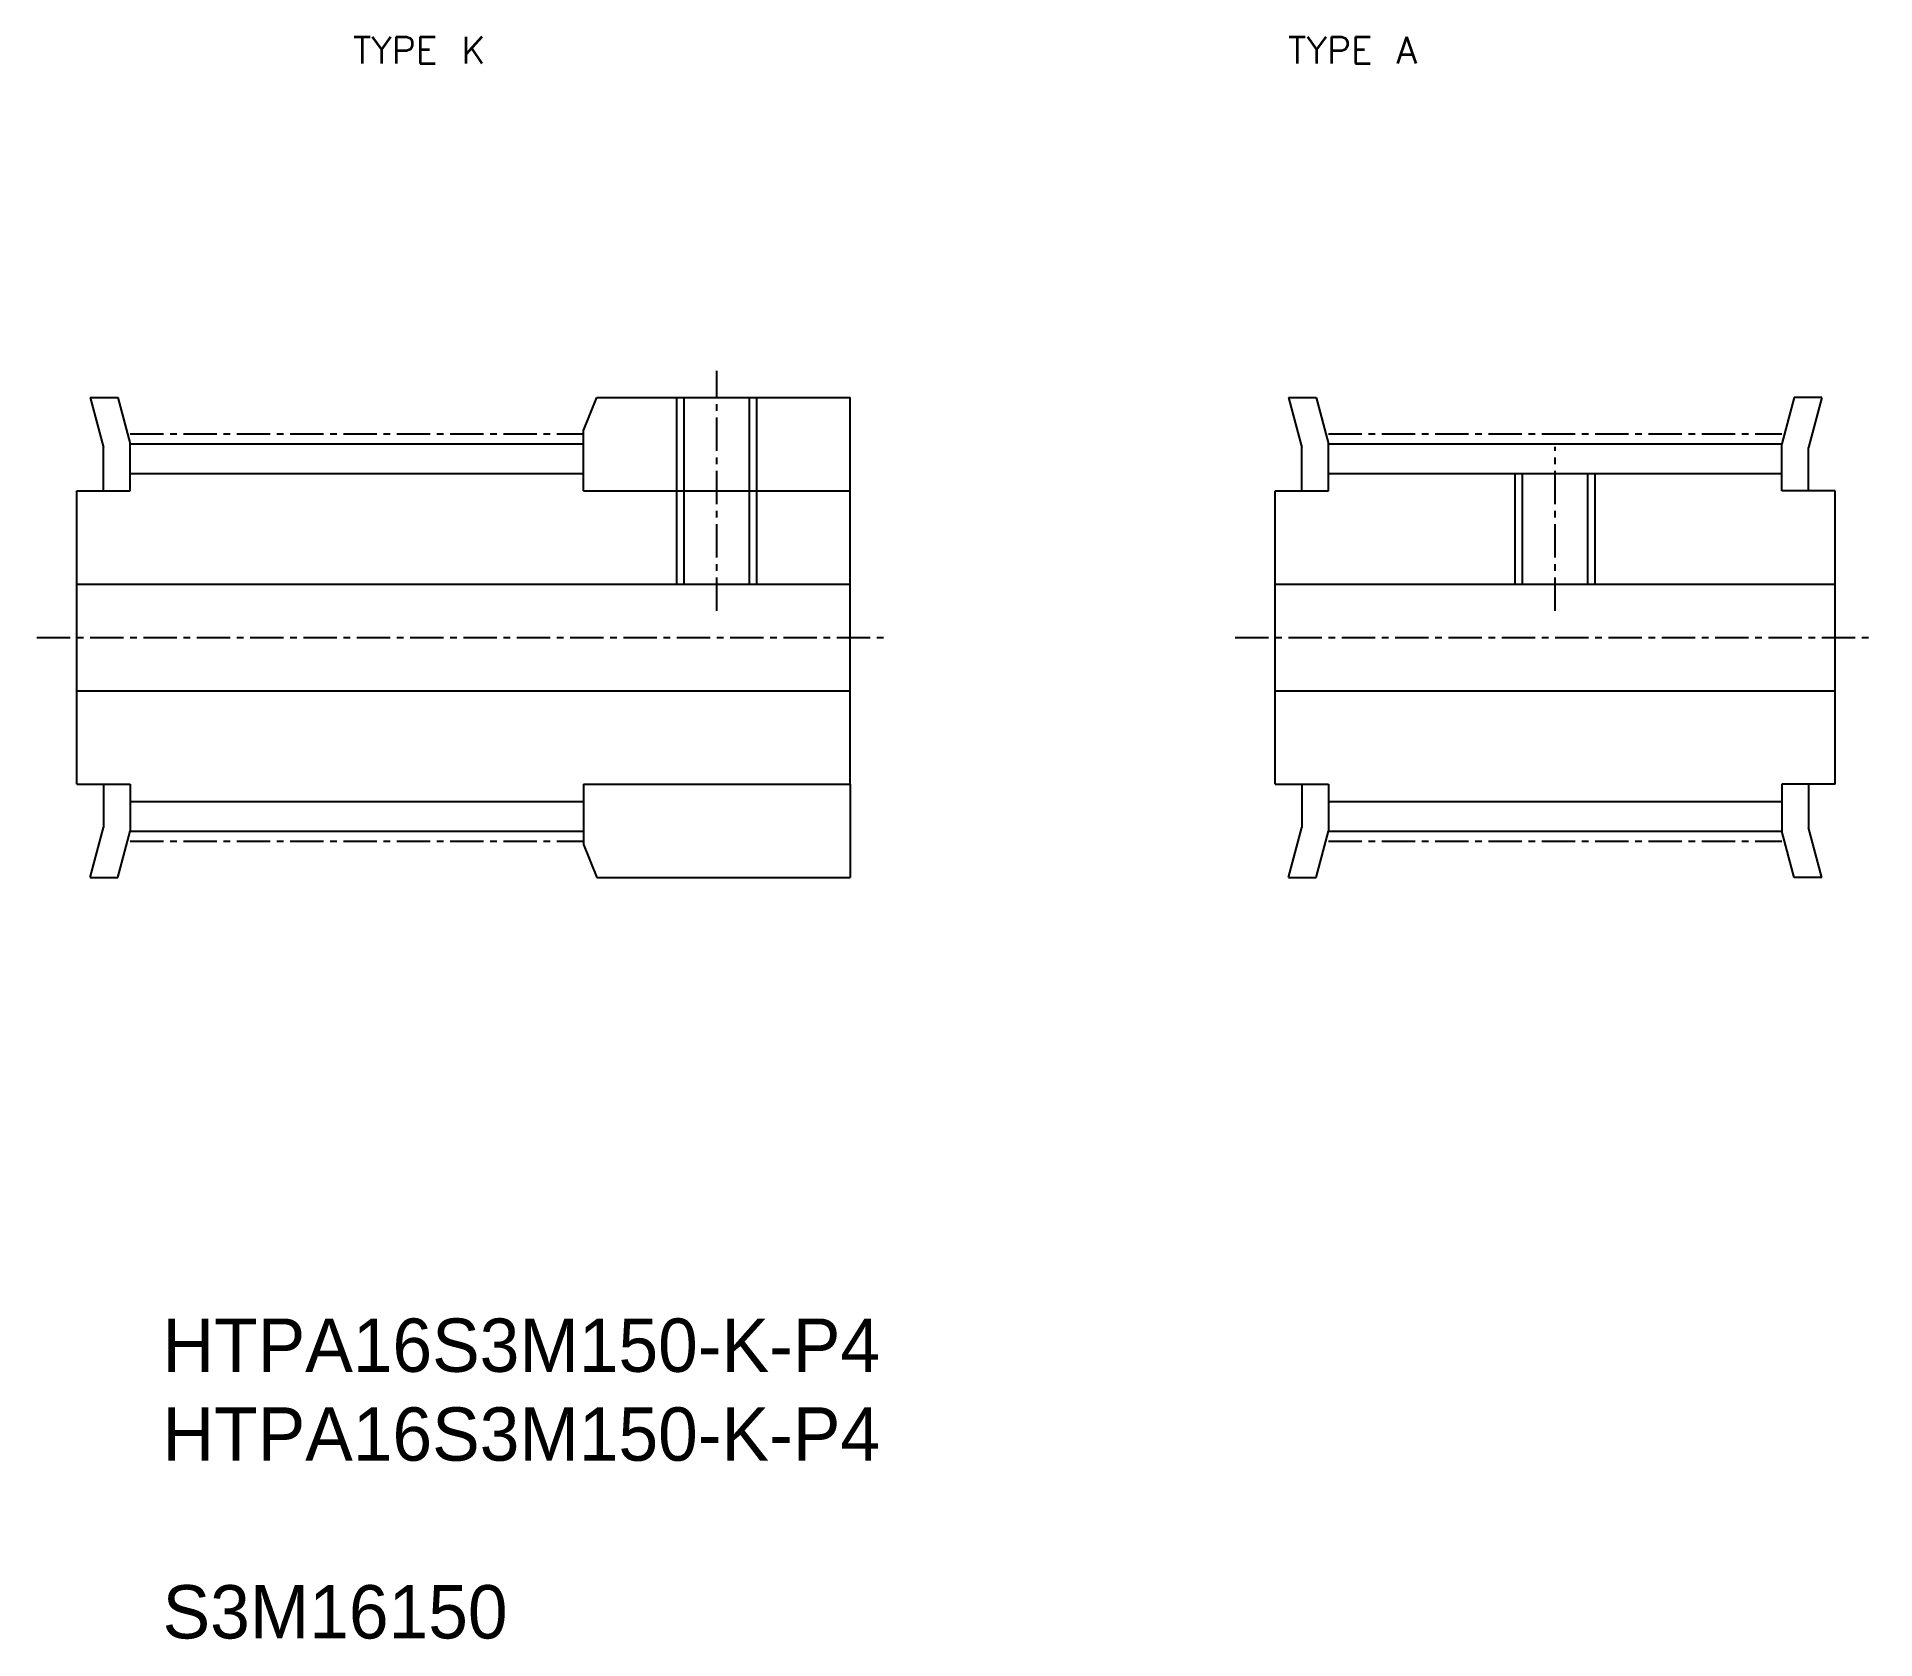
# Model space of a CAD drawing. Extents: x -223 to -154.1, y -27.5 to 32.6.
import ezdxf
from ezdxf.enums import TextEntityAlignment as Align

# ---------------------------------------------------------------- set-up
doc = ezdxf.new("R2010")
doc.units = 0
doc.linetypes.add('CENTER', pattern=[2, 1.25, -0.25, 0.25, -0.25])
doc.linetypes.add('DASHED', pattern=[19.05, 12.7, -6.35])
doc.layers.get('0').update_dxf_attribs({"linetype": 'CONTINUOUS'})
doc.layers.add('CENTER', color=1, linetype='CENTER')
doc.styles.add('MISUMI', font='txt.shx')

# ---------------------------------------------------------------- blocks, each defined once
blk = doc.blocks.new('*U2')
at = {"color": 7, "linetype": 'CONTINUOUS'}
for s, p in [('HTPA16S3M150-K-P4', (-218.277, -17.472)), ('HTPA16S3M150-K-P4', (-218.277, -20.805)), ('S3M16150', (-218.277, -27.472))]:
    blk.add_text(s, height=2, dxfattribs=at).set_placement(p)

msp = doc.modelspace()

# ---------------------------------------------------------------- linework, layer by layer
at = {"color": 7, "linetype": 'CONTINUOUS'}
for p, q in [((-220.996, 19.071), (-220.495, 17.2)), ((-220.996, 19.071), (-219.961, 19.071)), ((-219.961, 19.071), (-219.495, 17.331)), ((-202.495, 17.834), (-201.995, 19.071)), ((-201.995, 19.071), (-192.495, 19.071)), ((-192.495, 15.571), (-192.495, 19.071)), ((-176.057, 19.071), (-175.555, 17.2)), ((-176.057, 19.071), (-175.021, 19.071)), ((-175.021, 19.071), (-174.555, 17.331)), ((-157.089, 19.071), (-157.555, 17.331)), ((-156.054, 19.071), (-157.089, 19.071)), ((-156.054, 19.071), (-156.555, 17.2)), ((-219.495, 17.331), (-202.495, 17.331)), ((-219.495, 15.571), (-219.495, 17.331)), ((-202.495, 15.571), (-202.495, 17.834)), ((-174.555, 17.331), (-157.555, 17.331)), ((-174.555, 15.571), (-174.555, 17.331)), ((-157.555, 15.571), (-157.555, 17.331)), ((-220.495, 15.571), (-220.495, 17.2)), ((-175.555, 15.571), (-175.555, 17.2)), ((-156.555, 15.571), (-156.555, 17.2)), ((-219.495, 16.221), (-202.495, 16.221)), ((-174.555, 16.221), (-157.555, 16.221)), ((-221.495, 4.571), (-221.495, 15.571)), ((-221.495, 15.571), (-219.495, 15.571)), ((-202.495, 15.571), (-192.495, 15.571)), ((-192.495, 4.571), (-192.495, 15.571)), ((-176.555, 4.571), (-176.555, 15.571)), ((-176.555, 15.571), (-174.555, 15.571)), ((-155.555, 15.571), (-157.555, 15.571)), ((-155.555, 4.571), (-155.555, 15.571)), ((-221.495, 12.071), (-192.495, 12.071)), ((-176.555, 12.071), (-155.555, 12.071)), ((-221.495, 10.071), (-221.495, 10.071)), ((-176.555, 10.071), (-176.555, 10.071)), ((-155.555, 10.071), (-155.555, 10.071)), ((-221.495, 8.071), (-192.495, 8.071)), ((-176.555, 8.071), (-155.555, 8.071)), ((-221.495, 7.321), (-221.495, 7.321)), ((-176.555, 7.321), (-176.555, 7.321)), ((-155.555, 7.321), (-155.555, 7.321)), ((-221.495, 4.571), (-219.495, 4.571)), ((-220.495, 4.571), (-220.495, 2.943)), ((-219.495, 4.571), (-219.495, 2.811)), ((-202.495, 4.571), (-192.495, 4.571)), ((-202.495, 4.571), (-202.495, 2.309)), ((-192.495, 4.571), (-192.495, 1.071)), ((-176.555, 4.571), (-174.555, 4.571)), ((-175.555, 4.571), (-175.555, 2.943)), ((-174.555, 4.571), (-174.555, 2.811)), ((-157.555, 4.571), (-157.555, 2.811)), ((-155.555, 4.571), (-157.555, 4.571)), ((-156.555, 4.571), (-156.555, 2.943)), ((-219.495, 3.921), (-202.495, 3.921)), ((-174.555, 3.921), (-157.555, 3.921)), ((-220.996, 1.071), (-220.495, 2.943)), ((-219.961, 1.071), (-219.495, 2.811)), ((-219.495, 2.811), (-202.495, 2.811)), ((-176.057, 1.071), (-175.555, 2.943)), ((-175.021, 1.071), (-174.555, 2.811)), ((-174.555, 2.811), (-157.555, 2.811)), ((-157.089, 1.071), (-157.555, 2.811)), ((-156.054, 1.071), (-156.555, 2.943)), ((-202.495, 2.309), (-201.995, 1.071)), ((-220.996, 1.071), (-219.961, 1.071)), ((-201.995, 1.071), (-192.495, 1.071)), ((-176.057, 1.071), (-175.021, 1.071)), ((-156.054, 1.071), (-157.089, 1.071))]:
    msp.add_line(p, q, dxfattribs=at)
at = {"color": 3, "linetype": 'DASHED'}
for p, q in [((-198.995, 12.071), (-198.995, 19.071)), ((-198.72, 12.071), (-198.72, 19.071)), ((-196.27, 12.071), (-196.27, 19.071)), ((-195.995, 12.071), (-195.995, 19.071)), ((-167.555, 12.071), (-167.555, 16.221)), ((-167.28, 12.071), (-167.28, 16.221)), ((-164.83, 12.071), (-164.83, 16.221)), ((-164.555, 12.071), (-164.555, 16.221))]:
    msp.add_line(p, q, dxfattribs=at)
at = {"layer": 'CENTER', "color": 1, "linetype": 'CENTER'}
for p, q in [((-197.495, 11.071), (-197.495, 20.071)), ((-219.495, 17.711), (-202.495, 17.711)), ((-174.555, 17.711), (-157.555, 17.711)), ((-166.055, 11.071), (-166.055, 17.221)), ((-222.995, 10.071), (-190.995, 10.071)), ((-178.055, 10.071), (-154.055, 10.071)), ((-219.495, 2.431), (-202.495, 2.431)), ((-174.555, 2.431), (-157.555, 2.431))]:
    msp.add_line(p, q, dxfattribs=at)

# ---------------------------------------------------------------- block references
at = {"color": 7, "linetype": 'CONTINUOUS'}
msp.add_blockref('*U2', (0, 0), dxfattribs=at)

# ---------------------------------------------------------------- texts
at = {"color": 7, "linetype": 'CONTINUOUS', "style": 'MISUMI'}
for s, p in [('TYPE K', (-208.66, 32.098)), ('TYPE A', (-173.66, 32.098))]:
    msp.add_text(s, height=1, dxfattribs=at).set_placement(p, align=Align.MIDDLE_CENTER)

doc.saveas('drawing.dxf')
